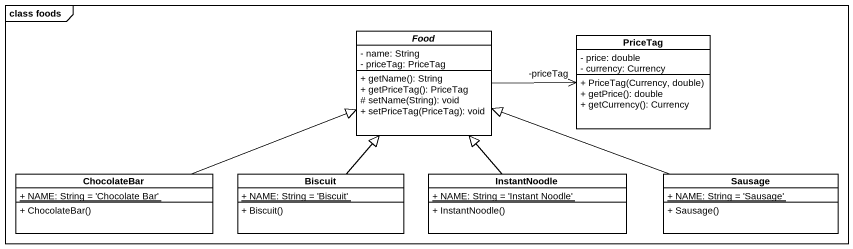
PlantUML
@startuml
mainframe class foods
hide circle
hide empty members
skinparam classAttributeIconSize 0
abstract class Food {
  - name: String
  - priceTag: PriceTag
  + getName(): String
  + getPriceTag(): PriceTag
  # setName(String): void
  + setPriceTag(PriceTag): void
}
class PriceTag {
  - price: double
  - currency: Currency
  + PriceTag(Currency, double)
  + getPrice(): double
  + getCurrency(): Currency
}
class ChocolateBar {
  {static} + NAME: String = 'Chocolate Bar'
  + ChocolateBar()
}
class Biscuit {
  {static} + NAME: String = 'Biscuit'
  + Biscuit()
}
class InstantNoodle {
  {static} + NAME: String = 'Instant Noodle'
  + InstantNoodle()
}
class Sausage {
  {static} + NAME: String = 'Sausage'
  + Sausage()
}
Food -right-> "-priceTag" PriceTag
ChocolateBar -right-|> Food
Biscuit -up-|> Food
InstantNoodle -up-|> Food
Sausage -left-|> Food
@enduml
